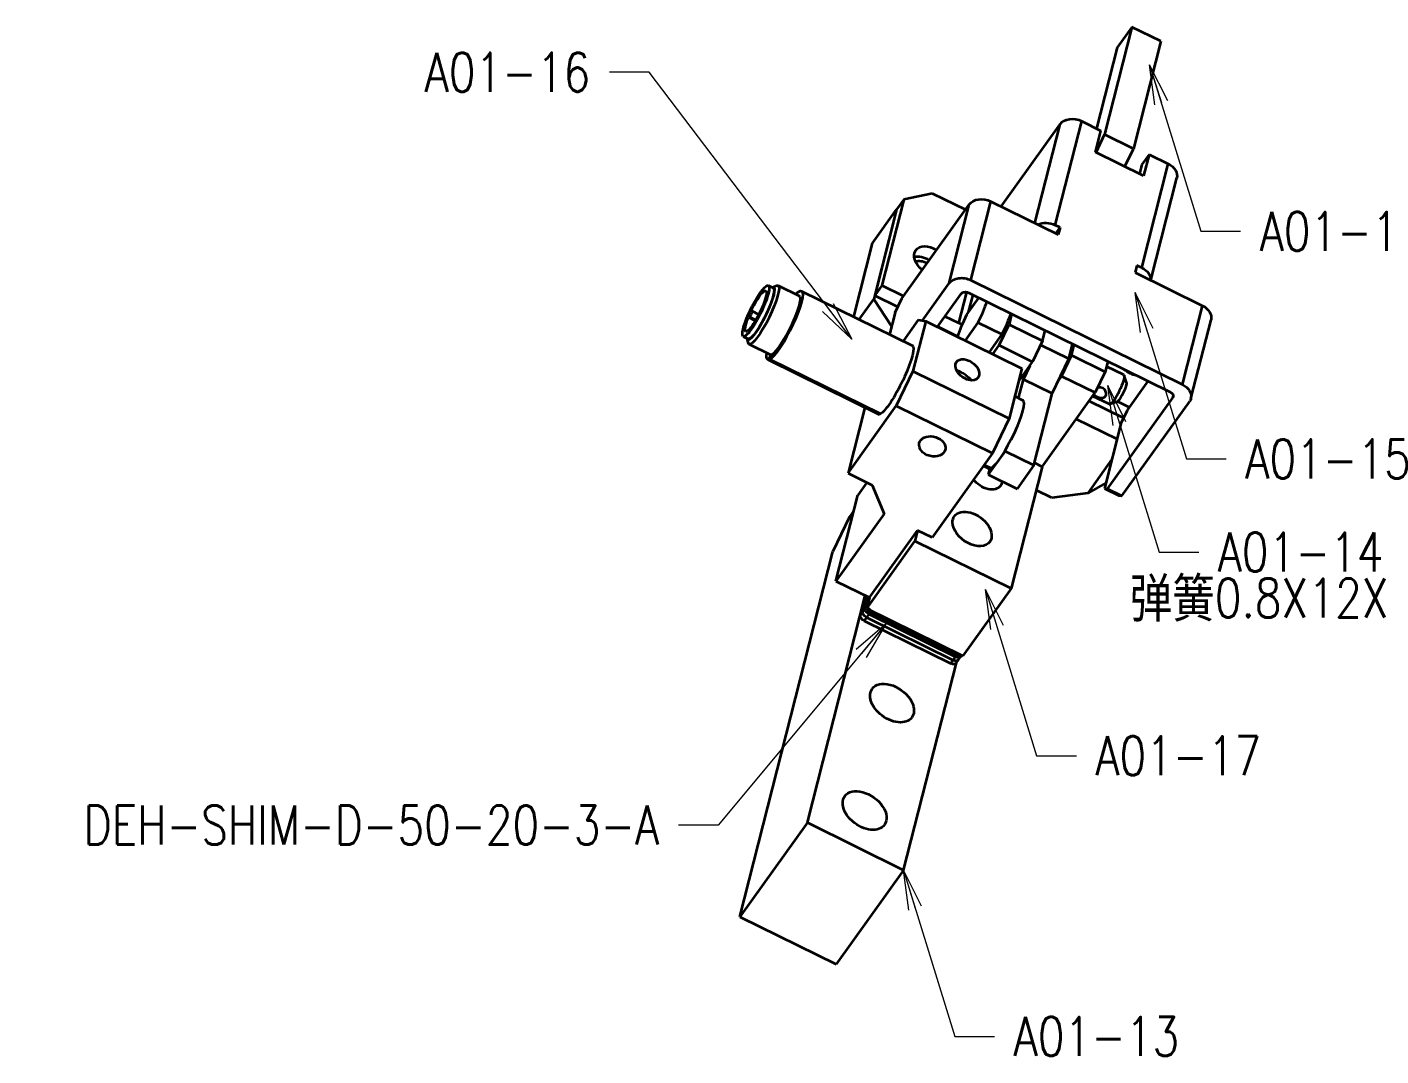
# Model space of a CAD drawing. Header units: millimetres. Extents: x -40286265 to 104648, y -86649 to -49135.
# Drawn here: x 37088.2 to 37173.4, y -65775.9 to -65711.2 of the extents above; entities that cross this region are included whole.
import ezdxf

# ---------------------------------------------------------------- set-up
doc = ezdxf.new("R2010")
doc.units = ezdxf.units.MM
doc.header["$LTSCALE"] = 0.5
doc.layers.add('标注线', color=3, linetype='Continuous', lineweight=18)
doc.layers.add('粗实线', color=7, linetype='Continuous', lineweight=35)
doc.styles.add('DIM', font='romans.shx', dxfattribs={"width": 0.8, "bigfont": 'bigfont.shx'})
doc.dimstyles.new('DEH 1-1', dxfattribs={"dimtxt": 3.5, "dimasz": 2.5, "dimexe": 1, "dimexo": 0.625, "dimgap": 1.2, "dimtad": 1, "dimtoh": 1, "dimdsep": 46, "dimtxsty": 'DIM', "dimblk": 'OPEN', "dimcen": 0, "dimclrd": 8, "dimclre": 8, "dimclrt": 2, "dimazin": 2, "dimtfac": 0.5, "dimtmove": 0, "dimatfit": 3, "dimldrblk": 'OPEN', "dimfxl": 0, "dimtolj": 2, "dimlwd": 18, "dimlwe": 18, "dimarcsym": 0})

# ---------------------------------------------------------------- blocks, each defined once
blk = doc.blocks.new('_Open')
at = {"color": 0, "linetype": 'ByBlock', "lineweight": -2}
for p, q in [((-1, 0.167), (0, 0)), ((-1, -0.167), (0, 0)), ((0, 0), (-1, 0))]:
    blk.add_line(p, q, dxfattribs=at)
blk = doc.blocks.new('HTY444')
at = {"layer": '粗实线'}
for p, q in [((9.168, 29.007), (7.447, 22.251)), ((10.981, 28.113), (9.26, 21.358)), ((-5.306, 11.935), (-1.058, 17.858)), ((-0.959, 13.092), (12.339, 6.539)), ((-11.611, 12.415), (-4.611, 8.965)), ((11.582, 6.053), (-1.112, 12.309)), ((-13.733, 8.108), (-6.734, 4.658)), ((-13.694, 8.099), (-6.718, 4.661)), ((-6.65, 4.688), (-13.613, 8.119)), ((7.636, -0.02), (11.732, 5.692)), ((8.543, -0.467), (12.791, 5.457)), ((3.517, 1.372), (1.567, -6.284)), ((-15.485, -26.93), (-9.633, -3.962)), ((-11.237, -21.007), (-7.601, -6.733)), ((-5.193, -23.986), (-1.872, -10.953)), ((-11.237, -21.007), (-15.485, -26.93)), ((-5.193, -23.986), (-9.441, -29.909))]:
    blk.add_line(p, q, dxfattribs=at)
at = {"layer": '粗实线', "ltscale": 0.115747}
blk.add_line((9.168, 29.007), (8.243, 27.716), dxfattribs=at)
at = {"layer": '粗实线', "ltscale": 0.147346}
for p, q in [((10.981, 28.113), (9.168, 29.007)), ((4.154, 5.963), (2.341, 6.856)), ((1.194, 2.353), (3.007, 1.459)), ((0.132, 0.872), (1.945, -0.022))]:
    blk.add_line(p, q, dxfattribs=at)
at = {"layer": '粗实线', "ltscale": 0.382603}
blk.add_line((8.243, 27.716), (6.947, 22.629), dxfattribs=at)
at = {"layer": '粗实线', "ltscale": 0.491168}
for p, q in [((4.347, 16.56), (6.011, 23.091)), ((-5.651, 5.191), (0.394, 2.212))]:
    blk.add_line(p, q, dxfattribs=at)
at = {"layer": '粗实线', "ltscale": 0.098234}
for p, q in [((6.011, 23.091), (7.22, 22.495)), ((10.242, 21.005), (11.451, 20.41))]:
    blk.add_line(p, q, dxfattribs=at)
at = {"layer": '粗实线', "ltscale": 0.46376}
blk.add_line((0.941, 17.732), (4.649, 22.903), dxfattribs=at)
at = {"layer": '粗实线', "ltscale": 0.467642}
blk.add_line((3.065, 16.685), (4.649, 22.903), dxfattribs=at)
at = {"layer": '粗实线', "ltscale": 0.101623}
for p, q in [((6.876, 21.144), (7.22, 22.495)), ((10.242, 21.005), (9.898, 19.654))]:
    blk.add_line(p, q, dxfattribs=at)
at = {"layer": '粗实线', "ltscale": 0.09083}
blk.add_line((6.909, 21.127), (7.447, 22.251), dxfattribs=at)
at = {"layer": '粗实线', "ltscale": 0.147344}
blk.add_line((9.26, 21.358), (7.447, 22.251), dxfattribs=at)
at = {"layer": '粗实线', "ltscale": 0.090832}
blk.add_line((8.722, 20.234), (9.26, 21.358), dxfattribs=at)
at = {"layer": '粗实线', "ltscale": 0.245579}
blk.add_line((9.898, 19.654), (6.876, 21.144), dxfattribs=at)
at = {"layer": '粗实线', "ltscale": 0.056928}
blk.add_line((10.242, 21.005), (9.787, 20.371), dxfattribs=at)
at = {"layer": '粗实线', "ltscale": 0.044217}
blk.add_line((9.787, 20.371), (9.637, 19.783), dxfattribs=at)
at = {"layer": '粗实线', "ltscale": 0.491173}
blk.add_line((9.787, 13.879), (11.451, 20.41), dxfattribs=at)
at = {"layer": '粗实线', "ltscale": 0.483503}
blk.add_line((10.355, 13.092), (11.993, 19.521), dxfattribs=at)
at = {"layer": '粗实线', "ltscale": 0.406484}
for p, q in [((-5.175, 18.174), (-6.552, 12.769)), ((-5.63, 17.539), (-7.007, 12.135))]:
    blk.add_line(p, q, dxfattribs=at)
at = {"layer": '粗实线', "ltscale": 0.056926}
for p, q in [((-5.175, 18.174), (-5.63, 17.539)), ((-6.552, 12.769), (-7.007, 12.135))]:
    blk.add_line(p, q, dxfattribs=at)
at = {"layer": '粗实线', "ltscale": 0.133963}
blk.add_line((-3.377, 18.555), (-5.175, 18.174), dxfattribs=at)
at = {"layer": '粗实线', "ltscale": 0.169207}
blk.add_line((-3.377, 18.555), (-1.295, 17.529), dxfattribs=at)
at = {"layer": '粗实线', "ltscale": 0.372617}
blk.add_line((-0.959, 13.092), (0.303, 18.046), dxfattribs=at)
at = {"layer": '粗实线', "ltscale": 0.343813}
for p, q in [((0.303, 18.046), (4.535, 15.961)), ((9.37, 13.578), (13.601, 11.493))]:
    blk.add_line(p, q, dxfattribs=at)
at = {"layer": '粗实线', "ltscale": 0.189752}
blk.add_line((-7.148, 15.423), (-5.63, 17.539), dxfattribs=at)
at = {"layer": '粗实线', "ltscale": 0.423423}
blk.add_line((-5.63, 17.539), (-7.065, 11.909), dxfattribs=at)
at = {"layer": '粗实线', "ltscale": 0.372609}
blk.add_line((-2.321, 12.904), (-1.058, 17.858), dxfattribs=at)
at = {"layer": '粗实线', "ltscale": 0.02455}
blk.add_line((4.649, 16.411), (4.347, 16.56), dxfattribs=at)
at = {"layer": '粗实线', "ltscale": 0.033587}
blk.add_line((4.381, 16.037), (4.649, 16.411), dxfattribs=at)
at = {"layer": '粗实线', "ltscale": 0.03387}
for p, q in [((4.649, 16.411), (4.535, 15.961)), ((-7.34, -6.861), (-7.455, -7.311))]:
    blk.add_line(p, q, dxfattribs=at)
at = {"layer": '粗实线', "ltscale": 0.34801}
blk.add_line((-8.326, 10.796), (-7.148, 15.423), dxfattribs=at)
at = {"layer": '粗实线', "ltscale": 0.033875}
blk.add_line((9.485, 14.028), (9.37, 13.578), dxfattribs=at)
at = {"layer": '粗实线', "ltscale": 0.024552}
for p, q in [((9.787, 13.879), (9.485, 14.028)), ((-15.274, 9.555), (-14.972, 9.406))]:
    blk.add_line(p, q, dxfattribs=at)
at = {"layer": '粗实线', "ltscale": 0.210574}
blk.add_line((-4.004, 10.557), (-2.321, 12.904), dxfattribs=at)
at = {"layer": '粗实线', "ltscale": 0.02456}
blk.add_line((-13.697, 12.755), (-13.395, 12.606), dxfattribs=at)
at = {"layer": '粗实线', "ltscale": 0.020925}
blk.add_line((-13.441, 12.662), (-13.171, 12.759), dxfattribs=at)
at = {"layer": '粗实线', "ltscale": 0.107721}
blk.add_line((-13.088, 12.761), (-11.762, 12.107), dxfattribs=at)
at = {"layer": '粗实线', "ltscale": 0.118128}
blk.add_line((-7.007, 12.135), (-5.554, 11.418), dxfattribs=at)
at = {"layer": '粗实线', "ltscale": 0.110735}
blk.add_line((-5.189, 12.098), (-6.552, 12.769), dxfattribs=at)
at = {"layer": '粗实线', "ltscale": 0.070582}
for p, q in [((-5.724, 11.061), (-5.306, 11.935)), ((8.48, 4.061), (8.898, 4.934))]:
    blk.add_line(p, q, dxfattribs=at)
at = {"layer": '粗实线', "ltscale": 0.186933}
blk.add_line((-3.06, 10.162), (-1.566, 12.246), dxfattribs=at)
at = {"layer": '粗实线', "ltscale": 0.147366}
blk.add_line((-1.717, 10.386), (-1.217, 12.345), dxfattribs=at)
at = {"layer": '粗实线', "ltscale": 0.094411}
blk.add_line((-1.207, 10.931), (-0.452, 11.984), dxfattribs=at)
at = {"layer": '粗实线', "ltscale": 0.082057}
blk.add_line((-1.103, 11.076), (-0.825, 12.167), dxfattribs=at)
at = {"layer": '粗实线', "ltscale": 0.004347}
blk.add_line((-14.794, 11.129), (-14.741, 11.157), dxfattribs=at)
at = {"layer": '粗实线', "ltscale": 0.035444}
blk.add_line((-14.729, 11.159), (-14.293, 10.944), dxfattribs=at)
at = {"layer": '粗实线', "ltscale": 0.114961}
blk.add_line((-7.984, 10.628), (-7.065, 11.909), dxfattribs=at)
at = {"layer": '粗实线', "ltscale": 0.149102}
blk.add_line((-5.945, 10.198), (-7.065, 11.909), dxfattribs=at)
at = {"layer": '粗实线', "ltscale": 0.372614}
blk.add_line((12.339, 6.539), (13.601, 11.493), dxfattribs=at)
at = {"layer": '粗实线', "ltscale": 0.004358}
blk.add_line((-14.899, 10.791), (-14.952, 10.763), dxfattribs=at)
at = {"layer": '粗实线', "ltscale": 0.035739}
blk.add_line((-14.952, 10.763), (-14.512, 10.546), dxfattribs=at)
at = {"layer": '粗实线', "ltscale": 0.033483}
blk.add_line((-14.487, 10.588), (-14.899, 10.791), dxfattribs=at)
at = {"layer": '粗实线', "ltscale": 0.10339}
blk.add_line((-5.724, 11.061), (-6.075, 9.687), dxfattribs=at)
at = {"layer": '粗实线', "ltscale": 0.119047}
blk.add_line((-4.274, 10.596), (-5.226, 9.268), dxfattribs=at)
at = {"layer": '粗实线', "ltscale": 0.237121}
blk.add_line((-3.802, 10.527), (-4.605, 7.375), dxfattribs=at)
at = {"layer": '粗实线', "ltscale": 0.034737}
blk.add_line((-4.274, 10.596), (-3.802, 10.527), dxfattribs=at)
at = {"layer": '粗实线', "ltscale": 0.491159}
for p, q in [((-3.802, 10.527), (2.242, 7.549)), ((1.567, -6.284), (-4.478, -3.305)), ((-7.512, -7.537), (-1.468, -10.516)), ((-11.237, -21.007), (-5.193, -23.986)), ((-15.485, -26.93), (-9.441, -29.909))]:
    blk.add_line(p, q, dxfattribs=at)
at = {"layer": '粗实线', "ltscale": 0.071005}
blk.add_line((-1.717, 10.386), (-2.59, 10.817), dxfattribs=at)
at = {"layer": '粗实线', "ltscale": 0.101158}
blk.add_line((-0.52, 10.437), (-1.329, 9.309), dxfattribs=at)
at = {"layer": '粗实线', "ltscale": 0.122795}
blk.add_line((-0.52, 10.437), (0.991, 9.692), dxfattribs=at)
at = {"layer": '粗实线', "ltscale": 0.105875}
for p, q in [((0.81, 9.005), (1.438, 10.315)), ((3.553, 9.273), (2.926, 7.962)), ((7.482, 7.336), (6.855, 6.026))]:
    blk.add_line(p, q, dxfattribs=at)
at = {"layer": '粗实线', "ltscale": 0.049255}
for p, q in [((1.605, 10.97), (1.438, 10.315)), ((7.649, 7.991), (7.482, 7.336))]:
    blk.add_line(p, q, dxfattribs=at)
at = {"layer": '粗实线', "ltscale": 0.171906}
for p, q in [((1.438, 10.315), (3.553, 9.273)), ((0.81, 9.005), (2.926, 7.962))]:
    blk.add_line(p, q, dxfattribs=at)
at = {"layer": '粗实线', "ltscale": 0.372611}
blk.add_line((12.881, 5.65), (14.143, 10.604), dxfattribs=at)
at = {"layer": '粗实线', "ltscale": 0.020914}
blk.add_line((-15.044, 9.408), (-14.957, 9.135), dxfattribs=at)
at = {"layer": '粗实线', "ltscale": 0.002944}
blk.add_line((-6.088, 9.693), (-6.065, 9.726), dxfattribs=at)
at = {"layer": '粗实线', "ltscale": 0.095567}
blk.add_line((-3.046, 10.182), (-1.87, 9.603), dxfattribs=at)
at = {"layer": '粗实线', "ltscale": 0.101167}
blk.add_line((0.991, 9.692), (0.182, 8.564), dxfattribs=at)
at = {"layer": '粗实线', "ltscale": 0.049252}
blk.add_line((3.553, 9.273), (3.72, 9.927), dxfattribs=at)
at = {"layer": '粗实线', "ltscale": 0.107729}
blk.add_line((-14.908, 9.069), (-13.582, 8.415), dxfattribs=at)
at = {"layer": '粗实线', "ltscale": 0.049758}
blk.add_line((0.413, 8.45), (0.81, 9.005), dxfattribs=at)
at = {"layer": '粗实线', "ltscale": 0.143701}
blk.add_line((5.2, 8.146), (3.431, 9.018), dxfattribs=at)
at = {"layer": '粗实线', "ltscale": 0.070301}
blk.add_line((5.2, 8.146), (5.438, 9.081), dxfattribs=at)
at = {"layer": '粗实线', "ltscale": 0.049247}
blk.add_line((5.367, 8.379), (5.533, 9.034), dxfattribs=at)
at = {"layer": '粗实线', "ltscale": 0.024775}
blk.add_line((-13.553, 8.408), (-13.694, 8.099), dxfattribs=at)
at = {"layer": '粗实线', "ltscale": 0.024768}
blk.add_line((-13.472, 8.428), (-13.613, 8.119), dxfattribs=at)
at = {"layer": '粗实线', "ltscale": 0.004742}
blk.add_line((-13.553, 8.408), (-13.495, 8.379), dxfattribs=at)
at = {"layer": '粗实线', "ltscale": 0.112168}
blk.add_line((2.029, 6.712), (2.926, 7.962), dxfattribs=at)
at = {"layer": '粗实线', "ltscale": 0.070586}
blk.add_line((2.341, 6.856), (2.759, 7.73), dxfattribs=at)
at = {"layer": '粗实线', "ltscale": 0.176461}
for p, q in [((4.154, 5.963), (5.2, 8.146)), ((-4.605, 7.375), (-5.651, 5.191))]:
    blk.add_line(p, q, dxfattribs=at)
at = {"layer": '粗实线', "ltscale": 0.105882}
blk.add_line((5.367, 8.379), (4.739, 7.069), dxfattribs=at)
at = {"layer": '粗实线', "ltscale": 0.171898}
blk.add_line((5.367, 8.379), (7.482, 7.336), dxfattribs=at)
at = {"layer": '粗实线', "ltscale": 0.088511}
blk.add_line((8.658, 7.138), (7.569, 7.675), dxfattribs=at)
at = {"layer": '粗实线', "ltscale": 0.491167}
blk.add_line((-4.605, 7.375), (1.439, 4.396), dxfattribs=at)
at = {"layer": '粗实线', "ltscale": 0.237113}
blk.add_line((2.242, 7.549), (1.439, 4.396), dxfattribs=at)
at = {"layer": '粗实线', "ltscale": 0.08801}
blk.add_line((2.043, 5.686), (2.341, 6.856), dxfattribs=at)
at = {"layer": '粗实线', "ltscale": 0.02087}
blk.add_line((4.739, 7.069), (4.573, 6.836), dxfattribs=at)
at = {"layer": '粗实线', "ltscale": 0.171907}
blk.add_line((4.739, 7.069), (6.855, 6.026), dxfattribs=at)
at = {"layer": '粗实线', "ltscale": 0.034094}
blk.add_line((8.825, 6.66), (8.682, 7.105), dxfattribs=at)
at = {"layer": '粗实线', "ltscale": 0.338736}
blk.add_line((3.007, 1.459), (4.154, 5.963), dxfattribs=at)
at = {"layer": '粗实线', "ltscale": 0.417449}
blk.add_line((3.517, 1.372), (6.855, 6.026), dxfattribs=at)
at = {"layer": '粗实线', "ltscale": 0.161775}
blk.add_line((8.898, 4.934), (10.192, 6.738), dxfattribs=at)
at = {"layer": '粗实线', "ltscale": 0.379495}
for p, q in [((-8.685, 0.96), (-5.651, 5.191)), ((-6.421, -1.587), (-9.455, -5.818))]:
    blk.add_line(p, q, dxfattribs=at)
at = {"layer": '粗实线', "ltscale": 0.040071}
blk.add_line((1.798, 5.807), (2.292, 5.563), dxfattribs=at)
at = {"layer": '粗实线', "ltscale": 0.177086}
blk.add_line((8.651, 4.418), (6.472, 5.492), dxfattribs=at)
at = {"layer": '粗实线', "ltscale": 0.085215}
blk.add_line((7.748, 5.292), (6.699, 5.809), dxfattribs=at)
at = {"layer": '粗实线', "ltscale": 0.034084}
blk.add_line((8.23, 5.452), (7.79, 5.293), dxfattribs=at)
at = {"layer": '粗实线', "ltscale": 0.061339}
blk.add_line((9.015, 5.097), (8.26, 5.469), dxfattribs=at)
at = {"layer": '粗实线', "ltscale": 0.010169}
blk.add_line((11.732, 5.692), (11.767, 5.828), dxfattribs=at)
at = {"layer": '粗实线', "ltscale": 0.311379}
blk.add_line((-7.63, 5.1), (-8.685, 0.96), dxfattribs=at)
at = {"layer": '粗实线', "ltscale": 0.176464}
blk.add_line((1.439, 4.396), (0.394, 2.212), dxfattribs=at)
at = {"layer": '粗实线', "ltscale": 0.208816}
blk.add_line((8.236, 3.102), (5.666, 4.368), dxfattribs=at)
at = {"layer": '粗实线', "ltscale": 0.304866}
blk.add_line((8.48, 4.061), (7.447, 0.008), dxfattribs=at)
at = {"layer": '粗实线', "ltscale": 0.474375}
blk.add_line((0.394, 2.212), (-3.399, -3.077), dxfattribs=at)
at = {"layer": '粗实线', "ltscale": 0.026253}
blk.add_line((1.194, 2.353), (0.984, 2.06), dxfattribs=at)
at = {"layer": '粗实线', "ltscale": 0.005844}
blk.add_line((1.194, 2.353), (1.213, 2.43), dxfattribs=at)
at = {"layer": '粗实线', "ltscale": 0.190594}
blk.add_line((7.915, 1.841), (6.391, -0.284), dxfattribs=at)
at = {"layer": '粗实线', "ltscale": 0.122794}
blk.add_line((-8.685, 0.96), (-7.174, 0.215), dxfattribs=at)
at = {"layer": '粗实线', "ltscale": 0.027671}
blk.add_line((-0.172, 1.424), (0.169, 1.256), dxfattribs=at)
at = {"layer": '粗实线', "ltscale": 0.030431}
blk.add_line((-0.166, 1.432), (0.208, 1.247), dxfattribs=at)
at = {"layer": '粗实线', "ltscale": 0.034395}
blk.add_line((0.289, 1.268), (-0.134, 1.476), dxfattribs=at)
at = {"layer": '粗实线', "ltscale": 0.068827}
blk.add_line((0.682, 1.639), (0.132, 0.872), dxfattribs=at)
at = {"layer": '粗实线', "ltscale": 0.031666}
blk.add_line((0.239, 1.293), (0.132, 0.872), dxfattribs=at)
at = {"layer": '粗实线', "ltscale": 0.003967}
blk.add_line((0.231, 1.297), (0.208, 1.247), dxfattribs=at)
at = {"layer": '粗实线', "ltscale": 0.132826}
blk.add_line((3.007, 1.459), (1.945, -0.022), dxfattribs=at)
at = {"layer": '粗实线', "ltscale": 0.038442}
blk.add_line((3.517, 1.372), (3.044, 1.605), dxfattribs=at)
at = {"layer": '粗实线', "ltscale": 0.071264}
blk.add_line((-7.509, 0.38), (-8.079, -0.414), dxfattribs=at)
at = {"layer": '粗实线', "ltscale": 0.142371}
blk.add_line((-7.174, 0.215), (-6.421, -1.587), dxfattribs=at)
at = {"layer": '粗实线', "ltscale": 0.095938}
blk.add_line((7.538, 0.362), (6.391, -0.284), dxfattribs=at)
at = {"layer": '粗实线', "ltscale": 0.073674}
blk.add_line((7.447, 0.008), (8.354, -0.439), dxfattribs=at)
at = {"layer": '粗实线', "ltscale": 0.0139}
blk.add_line((7.447, 0.008), (7.636, -0.02), dxfattribs=at)
at = {"layer": '粗实线', "ltscale": 0.406479}
blk.add_line((-9.455, -5.818), (-8.079, -0.414), dxfattribs=at)
at = {"layer": '粗实线', "ltscale": 0.0798}
blk.add_line((4.121, -0.597), (3.139, -0.113), dxfattribs=at)
at = {"layer": '粗实线', "ltscale": 0.166985}
blk.add_line((6.391, -0.284), (4.121, -0.597), dxfattribs=at)
at = {"layer": '粗实线', "ltscale": 0.073672}
for p, q in [((7.636, -0.02), (8.543, -0.467)), ((-3.399, -3.077), (-4.306, -2.63))]:
    blk.add_line(p, q, dxfattribs=at)
at = {"layer": '粗实线', "ltscale": 0.013899}
blk.add_line((8.354, -0.439), (8.543, -0.467), dxfattribs=at)
at = {"layer": '粗实线', "ltscale": 0.0314}
blk.add_line((-8.337, -1.428), (-8.588, -1.778), dxfattribs=at)
at = {"layer": '粗实线', "ltscale": 0.176454}
blk.add_line((-8.588, -1.778), (-9.633, -3.962), dxfattribs=at)
at = {"layer": '粗实线', "ltscale": 0.379502}
for p, q in [((-7.512, -7.537), (-4.478, -3.305)), ((-7.34, -6.861), (-4.306, -2.63)), ((1.567, -6.284), (-1.468, -10.516))]:
    blk.add_line(p, q, dxfattribs=at)
at = {"layer": '粗实线', "ltscale": 0.050809}
for p, q in [((-4.306, -2.63), (-4.478, -3.305)), ((-7.34, -6.861), (-7.512, -7.537))]:
    blk.add_line(p, q, dxfattribs=at)
at = {"layer": '粗实线', "ltscale": 0.171896}
blk.add_line((-9.455, -5.818), (-7.34, -6.861), dxfattribs=at)
at = {"layer": '粗实线', "ltscale": 0.012761}
blk.add_line((-7.557, -6.946), (-7.455, -6.804), dxfattribs=at)
at = {"layer": '粗实线', "ltscale": 0.008608}
blk.add_line((-7.534, -6.895), (-7.465, -6.8), dxfattribs=at)
at = {"layer": '粗实线', "ltscale": 0.059277}
for p, q in [((-7.709, -7.158), (-7.91, -7.946)), ((-7.557, -6.946), (-7.758, -7.735)), ((-7.557, -6.946), (-7.758, -7.735))]:
    blk.add_line(p, q, dxfattribs=at)
at = {"layer": '粗实线', "ltscale": 0.018972}
for p, q in [((-7.758, -7.735), (-7.606, -7.523)), ((-7.709, -7.158), (-7.557, -6.946)), ((-7.91, -7.946), (-7.758, -7.735)), ((-7.665, -8.32), (-7.513, -8.109)), ((-7.513, -8.109), (-7.362, -7.897)), ((-2.225, -11.001), (-2.073, -10.79)), ((-2.073, -10.79), (-1.922, -10.578)), ((-1.889, -10.976), (-1.737, -10.764))]:
    blk.add_line(p, q, dxfattribs=at)
at = {"layer": '粗实线', "ltscale": 0.018981}
for p, q in [((-7.686, -7.107), (-7.534, -6.895)), ((-1.737, -10.764), (-1.585, -10.553))]:
    blk.add_line(p, q, dxfattribs=at)
at = {"layer": '粗实线', "ltscale": 0.053007}
blk.add_line((-7.427, -6.818), (-7.606, -7.523), dxfattribs=at)
blk.add_line((-7.427, -6.818), (-7.606, -7.523), dxfattribs=at)
at = {"layer": '粗实线', "ltscale": 0.009486}
for p, q in [((-7.606, -7.523), (-7.531, -7.417)), ((-7.286, -7.791), (-7.21, -7.686)), ((-1.922, -10.578), (-1.846, -10.472))]:
    blk.add_line(p, q, dxfattribs=at)
at = {"layer": '粗实线', "ltscale": 0.043444}
blk.add_line((-7.383, -6.84), (-7.531, -7.417), dxfattribs=at)
blk.add_line((-7.383, -6.84), (-7.531, -7.417), dxfattribs=at)
at = {"layer": '粗实线', "ltscale": 0.009495}
for p, q in [((-7.531, -7.417), (-7.455, -7.311)), ((-7.362, -7.897), (-7.286, -7.791)), ((-1.846, -10.472), (-1.77, -10.367))]:
    blk.add_line(p, q, dxfattribs=at)
at = {"layer": '粗实线', "ltscale": 0.442047}
for p, q in [((-7.665, -8.32), (-2.225, -11.001)), ((-7.513, -8.109), (-2.073, -10.79)), ((-7.513, -8.109), (-2.073, -10.79)), ((-7.362, -7.897), (-1.922, -10.578)), ((-7.362, -7.897), (-1.922, -10.578)), ((-7.21, -7.686), (-1.77, -10.367))]:
    blk.add_line(p, q, dxfattribs=at)
at = {"layer": '粗实线', "ltscale": 0.442037}
blk.add_line((-7.286, -7.791), (-1.846, -10.472), dxfattribs=at)
blk.add_line((-7.286, -7.791), (-1.846, -10.472), dxfattribs=at)
at = {"layer": '粗实线', "ltscale": 0.006322}
blk.add_line((-1.585, -10.553), (-1.535, -10.482), dxfattribs=at)
at = {"layer": '粗实线'}
for points in [[(-1.277, 7.134), (-1.465, 7.251), (-1.662, 7.347), (-1.856, 7.414)], [(-1.277, 7.134), (-1.087, 6.977), (-1.009, 6.891), (-0.946, 6.8)], [(7.33, 6.313), (7.202, 6.351), (7.069, 6.35), (7.004, 6.337)], [(7.541, 5.886), (7.548, 6.004), (7.513, 6.124), (7.438, 6.233), (7.33, 6.313)], [(6.771, 5.909), (6.851, 5.841), (6.95, 5.784)], [(6.95, 5.784), (7.098, 5.726), (7.249, 5.699), (7.317, 5.7), (7.382, 5.714), (7.439, 5.741), (7.486, 5.78), (7.52, 5.829), (7.541, 5.886)]]:
    blk.add_lwpolyline(points, dxfattribs=at)
blk.add_arc((7.768, 5.341), 0.0525, 248.27178, 294.725, dxfattribs=at)
at = {"layer": '粗实线', "extrusion": (0, 0, -1)}
for centre, major_axis, ratio, start_param, end_param in [((5.556, 22.456), (-0.997, 0.254), 0.735546, 0.279979, 1.850775), ((10.996, 19.775), (-0.997, 0.254), 0.735546, 1.850775, 3.141547), ((-0.152, 17.412), (-0.997, 0.254), 0.735546, 0.279979, 1.850775), ((3.892, 15.926), (0.997, -0.254), 0.735546, 3.84389, 4.992368), ((-3.446, 14.28), (-0.976, 0.7), 0.651094, 4.846997, 6.283286), ((-3.901, 13.645), (0.976, -0.7), 0.651094, 3.664725, 4.591164), ((-3.446, 14.28), (-0.976, 0.7), 0.651094, 0.000101, 1.449572), ((-3.901, 13.645), (0.685, -0.491), 0.651094, 3.499535, 4.53937), ((-3.446, 14.28), (-0.976, 0.7), 0.651094, 4.833659, 4.846997), ((9.332, 13.245), (0.997, -0.254), 0.735546, 4.992368, 6.141202), ((-14.486, 11.155), (-0.789, -1.6), 0.18721, 0.527696, 3.141694), ((-13.998, 10.915), (0.91, 1.846), 0.18721, 6.091426, 6.283287), ((-1.414, 12.458), (0.997, -0.254), 0.735546, 3.421571, 4.992368), ((-14.486, 11.155), (-0.789, -1.6), 0.18721, 3.669289, 6.283287), ((-14.486, 11.155), (0.629, 1.277), 0.18721, 0.527696, 3.141694), ((-14.183, 11.006), (-0.817, -1.657), 0.18721, 3.669289, 6.474942), ((-14.183, 11.006), (0.789, 1.6), 0.18721, 0.527696, 3.141694), ((-13.998, 10.915), (0.91, 1.846), 0.18721, 0.000102, 3.141694), ((-14.486, 11.155), (0.629, 1.277), 0.18721, 4.599774, 6.283185), ((-14.486, 11.155), (0.629, 1.277), 0.18721, 6.283185, 6.810882), ((-14.486, 11.155), (-0.789, -1.6), 0.18721, 3.141694, 3.669289), ((-12.672, 10.261), (1.061, 2.154), 0.18721, 0, 2.910838), ((-14.183, 11.006), (-0.817, -1.657), 0.18721, 2.877676, 2.949833), ((-12.672, 10.261), (0.91, 1.846), 0.18721, 0, 2.898897), ((-14.183, 11.006), (-0.817, -1.657), 0.18721, 2.949833, 3.669289), ((-14.183, 11.006), (0.789, 1.6), 0.18721, 0.000102, 0.527696), ((-12.672, 10.261), (1.061, 2.154), 0.18721, 5.742085, 6.283185), ((-1.263, 12.097), (0.332, -0.085), 0.735546, 3.421571, 4.992368), ((-14.82, 10.974), (-0.091, -0.185), 0.18721, 3.669289, 6.025484), ((-14.82, 10.974), (-0.091, -0.185), 0.18721, 2.883891, 3.141694), ((-14.82, 10.974), (-0.091, -0.185), 0.18721, 3.141694, 3.669289), ((-0.864, 10.684), (-0.986, -2), 0.18721, 4.063157, 4.743798), ((13.146, 10.858), (-0.997, 0.254), 0.735546, 1.850775, 3.141547), ((-14.486, 11.155), (0.629, 1.277), 0.18721, 3.141694, 4.3096), ((-0.864, 10.684), (-0.986, -2), 0.18721, 0.869078, 1.602206), ((-1.565, 10.598), (0.332, -0.085), 0.735546, 1.138688, 1.850775), ((0.647, 9.939), (-0.986, -2), 0.18721, 4.063157, 4.743798), ((-14.486, 11.155), (-0.789, -1.6), 0.18721, 0.000102, 0.527696), ((-14.183, 11.006), (-0.817, -1.657), 0.18721, 0.191757, 0.26393), ((-1.414, 10.237), (0.997, -0.254), 0.735546, 1.751342, 1.850775), ((-13.998, 10.915), (0.91, 1.846), 0.18721, 3.141694, 3.33335), ((-12.672, 10.261), (1.061, 2.154), 0.18721, 3.14161, 3.682699), ((-5.721, 6.836), (-1.069, -2.169), 0.18721, 3.141593, 5.936958), ((-5.721, 6.836), (-1.069, -2.169), 0.18721, 3.022411, 3.141593), ((-12.672, 10.261), (1.061, 2.154), 0.18721, 3.053817, 3.14161), ((-12.672, 10.261), (0.91, 1.846), 0.18721, 3.065757, 3.14164), ((-1.182, 7.462), (0.685, -0.491), 0.651094, 0.000101, 3.141694), ((-1.182, 7.462), (0.685, -0.491), 0.651094, 3.141694, 4.846997), ((-1.182, 7.462), (0.685, -0.491), 0.651094, 4.846997, 6.283286), ((8.203, 6.215), (-0.455, -0.923), 0.18721, 3.333349, 6.0908), ((8.203, 6.215), (-0.455, -0.923), 0.18721, 3.141593, 3.333349), ((9.248, 8.024), (-0.976, 0.7), 0.651094, 4.846997, 4.852204), ((9.248, 8.024), (-0.976, 0.7), 0.651094, 4.074141, 4.846997), ((8.505, 6.066), (-0.303, -0.615), 0.18721, 3.866162, 6.091426), ((8.505, 6.066), (-0.303, -0.615), 0.18721, 3.333349, 3.866162), ((11.43, 5.841), (0.332, -0.085), 0.735546, 4.992368, 6.28314), ((11.884, 5.904), (0.997, -0.254), 0.735546, 4.992368, 6.28314), ((1.23, 3.41), (1.061, 2.154), 0.18721, 0, 2.910838), ((11.43, 5.841), (0.332, -0.085), 0.735546, 6.28314, 6.563164), ((11.884, 5.904), (0.997, -0.254), 0.735546, 6.28314, 6.563164), ((-5.721, 6.836), (-1.069, -2.169), 0.18721, 0, 0.119375), ((-5.721, 6.836), (-1.069, -2.169), 0.18721, 5.936958, 6.283185), ((-3.387, 2.644), (0.817, -0.208), 0.735546, 0.000102, 3.141694), ((-3.387, 2.644), (0.817, -0.208), 0.735546, 3.141694, 6.063164), ((-3.387, 2.644), (0.817, -0.208), 0.735546, 6.063164, 6.283287), ((1.23, 3.41), (1.061, 2.154), 0.18721, 3.053817, 3.14161), ((-0.021, 0.835), (-0.926, 0.664), 0.651094, 3.141714, 5.133091), ((-0.021, 0.835), (-0.926, 0.664), 0.651094, 2.758517, 3.141714), ((-0.882, -2.543), (1.115, -0.8), 0.651094, 3.141814, 6.283407), ((-0.882, -2.543), (1.115, -0.8), 0.651094, 0.000221, 2.705404), ((-0.882, -2.543), (1.115, -0.8), 0.651094, 2.705404, 3.141814), ((-7.407, -7.307), (-0.279, 0.2), 0.651094, 6.033959, 6.2833), ((-7.304, -7.672), (-0.279, 0.2), 0.651094, 4.463162, 6.033959), ((-7.304, -7.672), (-0.279, 0.2), 0.651094, 4.463162, 6.033959), ((-7.228, -7.566), (-0.279, 0.2), 0.651094, 4.463162, 6.033959), ((-7.255, -7.095), (-0.279, 0.2), 0.651094, 6.033959, 6.2833), ((-7.255, -7.095), (-0.279, 0.2), 0.651094, 6.033959, 6.2833), ((-7.228, -7.566), (-0.279, 0.2), 0.651094, 4.463162, 6.033959), ((-7.153, -7.46), (-0.279, 0.2), 0.651094, 4.463162, 6.033959), ((-7.608, -8.095), (-0.279, 0.2), 0.651094, 4.463162, 6.033959), ((-7.456, -7.884), (-0.279, 0.2), 0.651094, 4.463162, 6.033959), ((-7.456, -7.884), (-0.279, 0.2), 0.651094, 4.463162, 6.033959), ((-2.168, -10.776), (-0.279, 0.2), 0.651094, 3.141707, 4.463162), ((-2.016, -10.565), (-0.279, 0.2), 0.651094, 3.141707, 4.463162), ((-2.016, -10.565), (-0.279, 0.2), 0.651094, 3.141707, 4.463162), ((-1.864, -10.353), (-0.279, 0.2), 0.651094, 3.141707, 4.463162), ((-1.864, -10.353), (-0.279, 0.2), 0.651094, 3.141707, 4.463162), ((-1.788, -10.247), (-0.279, 0.2), 0.651094, 3.341492, 4.463162), ((-1.788, -10.247), (-0.279, 0.2), 0.651094, 3.341492, 4.463162), ((-5.92, -13.489), (-1.254, 0.899), 0.651094, 4.846997, 6.283286), ((-5.92, -13.489), (-1.254, 0.899), 0.651094, 0.000101, 3.141694), ((-5.92, -13.489), (-1.254, 0.899), 0.651094, 3.141694, 4.846997), ((-7.641, -20.244), (-1.254, 0.899), 0.651094, 4.846997, 6.283286), ((-7.641, -20.244), (-1.254, 0.899), 0.651094, 0.000101, 3.141694), ((-7.641, -20.244), (-1.254, 0.899), 0.651094, 3.141694, 4.846997)]:
    blk.add_ellipse(centre, major_axis=major_axis, ratio=ratio, start_param=start_param, end_param=end_param, dxfattribs=at)
at = {"layer": '标注线', "color": 2, "char_height": 2.45, "style": 'DIM'}
for s, insert, width, attachment_point in [('\\A2;A01-16', (-24.894, 24.944), 11.51457, 9), ('\\A2;A01-1{\\Fromans,bigfont|c134;8}', (17.204, 17.392), 11.51457, 1), ('\\A2;A01-1{\\Fromans,bigfont|c134;5}', (16.299, 3.086), 11.51457, 1), ('\\A2;A01-1{\\Fromans,bigfont|c134;4}', (14.575, -2.771), 11.51457, 1), ('\\A2;A01-1{\\Fromans,bigfont|c134;7}', (6.877, -15.58), 11.51457, 1), ('\\A2;DEH-SHIM-D-50-20-3-A', (-20.552, -22.382), 5.64559, 9), ('\\A2;A01-13', (1.729, -33.221), 11.51457, 1)]:
    blk.add_mtext(s, dxfattribs=dict(at, insert=insert, width=width, attachment_point=attachment_point))
at = {"layer": '标注线', "annotation_type": 0, "has_hookline": 1}
for points, hookline_direction, text_width in [([(10.282, 26.628), (13.504, 16.167), (16.004, 16.167)], 0, 11.2), ([(-8.448, 9.387), (-21.194, 26.169), (-23.694, 26.169)], 1, 11.2), ([(9.377, 12.322), (12.599, 1.861), (15.099, 1.861)], 0, 11.2), ([(7.653, 6.465), (10.875, -3.996), (13.375, -3.996)], 0, 11.293), ([(-0.045, -6.344), (3.177, -16.805), (5.677, -16.805)], 0, 11.2), ([(-6.245, -8.447), (-16.852, -21.157), (-19.352, -21.157)], 1, 39.76), ([(-5.193, -23.986), (-1.971, -34.446), (0.529, -34.446)], 0, 11.2)]:
    blk.add_leader(points, dimstyle='DEH 1-1', override={"dimgap": 1.2, "dimtad": 0}, dxfattribs=dict(at, hookline_direction=hookline_direction, text_width=text_width))

msp = doc.modelspace()

# ---------------------------------------------------------------- block references
at = {"layer": '标注线'}
msp.add_blockref('HTY444', (37148.539, -65740.184), dxfattribs=at)

# ---------------------------------------------------------------- texts
at = {"layer": '标注线', "color": 2, "insert": (37157.573, -65745.843), "char_height": 2.45, "width": 23.00245, "attachment_point": 1, "style": 'DIM'}
msp.add_mtext('\\A2;{\\fSimSun|b0|i0|c134|p2;弹簧}0.8X12X30', dxfattribs=at)

doc.saveas('drawing.dxf')
